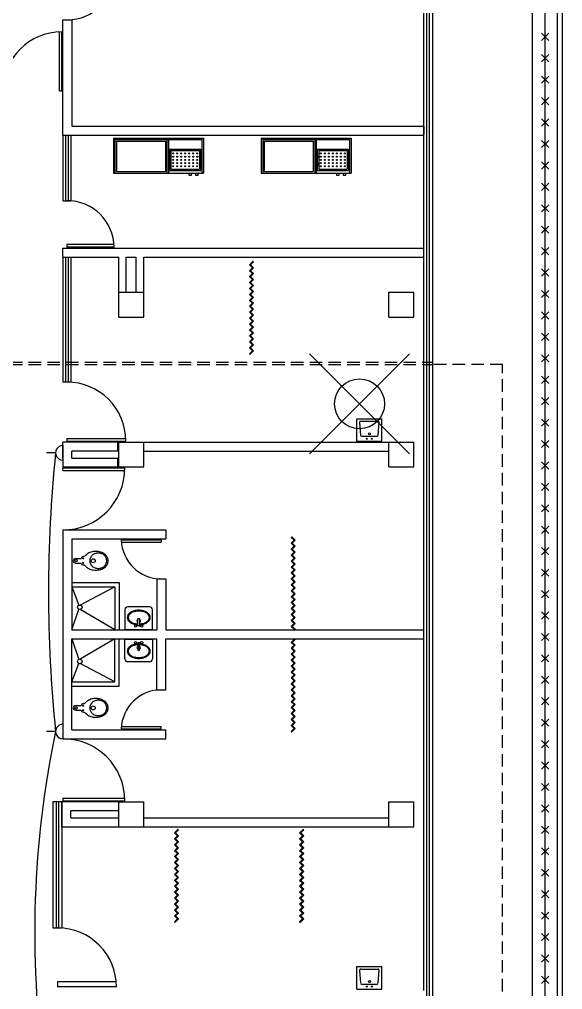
# Model space of a CAD drawing. Extents: x 0 to 130, y 0 to 88.
# Drawn here: x 90.33 to 101.2, y 48.99 to 68.41 of the extents above; entities that cross this region are included whole.
import ezdxf

# ---------------------------------------------------------------- set-up
doc = ezdxf.new("R2010")
doc.units = 0
doc.header["$MEASUREMENT"] = 0
doc.header["$PDMODE"] = 35
doc.linetypes.add('HIDDEN', pattern=[0.375, 0.25, -0.125])
doc.layers.get('0').update_dxf_attribs({"color": 2, "linetype": 'CONTINUOUS'})
for name, color, linetype in [('COL', 6, 'CONTINUOUS'), ('DOOR', 2, 'CONTINUOUS'), ('DOORS', 7, 'CONTINUOUS'), ('MUEBLES', 1, 'CONTINUOUS'), ('PROY', 1, 'HIDDEN'), ('PUER', 2, 'CONTINUOUS'), ('SANITARIOS', 1, 'CONTINUOUS'), ('sockets', 2, 'CONTINUOUS'), ('VOLADO', 15, 'HIDDEN'), ('WALLS', 5, 'CONTINUOUS'), ('wiring design', 2, 'CONTINUOUS')]:
    doc.layers.add(name, color=color, linetype=linetype)

msp = doc.modelspace()

# ---------------------------------------------------------------- linework, layer by layer
at = {"color": 253, "linetype": 'ByBlock'}
for p, q in [((92.695, 56.276), (92.695, 56.406)), ((92.704, 56.415), (92.721, 56.415)), ((92.729, 56.406), (92.729, 56.276)), ((92.721, 56.267), (92.704, 56.267)), ((92.721, 55.93), (92.704, 55.93)), ((92.695, 55.921), (92.695, 55.791)), ((92.704, 55.782), (92.721, 55.782)), ((92.729, 55.791), (92.729, 55.921))]:
    msp.add_line(p, q, dxfattribs=at)
for centre in [(92.65, 56.263), (92.773, 56.263), (92.65, 55.934), (92.773, 55.934)]:
    msp.add_circle(centre, 0.0227, dxfattribs=at)
for centre, start, end in [((92.704, 56.406), 90, 180), ((92.721, 56.406), 0, 90), ((92.704, 56.276), 180, 270), ((92.721, 56.276), 270, 0), ((92.704, 55.921), 90, 180), ((92.721, 55.921), 0, 90), ((92.704, 55.791), 180, 270), ((92.721, 55.791), 270, 0)]:
    msp.add_arc(centre, 0.00874, start, end, dxfattribs=at)
at = {"layer": 'COL', "color": 253}
for p, q in [((92.316, 62.448), (92.316, 62.948)), ((92.316, 62.948), (92.816, 62.948)), ((92.816, 62.448), (92.816, 62.948)), ((97.716, 62.448), (97.716, 62.948)), ((97.716, 62.948), (98.216, 62.948)), ((98.216, 62.448), (98.216, 62.948)), ((92.316, 62.448), (92.816, 62.448)), ((97.716, 62.448), (98.216, 62.448)), ((92.316, 59.448), (92.316, 59.948)), ((92.316, 59.948), (92.816, 59.948)), ((92.816, 59.448), (92.816, 59.948)), ((97.716, 59.448), (97.716, 59.948)), ((97.716, 59.948), (98.216, 59.948)), ((98.216, 59.448), (98.216, 59.948)), ((92.316, 59.448), (92.816, 59.448)), ((97.716, 59.448), (98.216, 59.448)), ((92.316, 52.248), (92.316, 52.748)), ((92.316, 52.748), (92.816, 52.748)), ((92.816, 52.248), (92.816, 52.748)), ((97.716, 52.248), (97.716, 52.748)), ((97.716, 52.748), (98.216, 52.748)), ((98.216, 52.248), (98.216, 52.748)), ((92.316, 52.248), (92.816, 52.248)), ((97.716, 52.248), (98.216, 52.248))]:
    msp.add_line(p, q, dxfattribs=at)
at = {"layer": 'DOOR', "color": 253}
for p, q in [((101.196, 6.874), (101.196, 80.527)), ((98.416, 56.188), (98.416, 69.648)), ((98.481, 23.948), (98.481, 69.648)), ((98.531, 23.948), (98.531, 69.648)), ((98.596, 23.948), (98.596, 69.648)), ((91.126, 66.978), (91.126, 68.157)), ((91.176, 66.978), (91.176, 68.158)), ((91.126, 66.978), (91.176, 66.978)), ((91.196, 66.088), (91.196, 64.778)), ((91.251, 66.088), (91.251, 64.778)), ((91.301, 66.088), (91.301, 64.778)), ((91.356, 66.088), (91.356, 64.778)), ((91.196, 64.778), (91.356, 64.778)), ((92.223, 63.898), (91.276, 63.898)), ((91.276, 63.898), (91.276, 63.848)), ((92.225, 63.848), (91.276, 63.848)), ((91.196, 63.648), (91.196, 61.148)), ((91.251, 63.648), (91.251, 61.148)), ((91.301, 63.648), (91.301, 61.148)), ((91.356, 63.648), (91.356, 61.148)), ((95.001, 63.566), (94.931, 63.496)), ((95.012, 63.555), (94.952, 63.496)), ((95.012, 63.555), (95.001, 63.566)), ((94.99, 63.436), (94.931, 63.496)), ((94.99, 63.436), (94.931, 63.377)), ((94.99, 63.318), (94.931, 63.377)), ((94.99, 63.318), (94.931, 63.258)), ((95.012, 63.436), (94.952, 63.496)), ((95.012, 63.436), (94.952, 63.377)), ((95.012, 63.318), (94.952, 63.377)), ((95.012, 63.318), (94.952, 63.258)), ((94.99, 63.199), (94.931, 63.258)), ((94.99, 63.199), (94.931, 63.139)), ((94.99, 63.08), (94.931, 63.139)), ((95.012, 63.199), (94.952, 63.258)), ((95.012, 63.199), (94.952, 63.139)), ((95.012, 63.08), (94.952, 63.139)), ((94.99, 63.08), (94.931, 63.021)), ((94.99, 62.961), (94.931, 63.021)), ((94.99, 62.961), (94.931, 62.902)), ((95.012, 63.08), (94.952, 63.021)), ((95.012, 62.961), (94.952, 63.021)), ((95.012, 62.961), (94.952, 62.902)), ((94.99, 62.842), (94.931, 62.902)), ((94.99, 62.842), (94.931, 62.783)), ((94.99, 62.724), (94.931, 62.783)), ((94.99, 62.724), (94.931, 62.664)), ((95.012, 62.842), (94.952, 62.902)), ((95.012, 62.842), (94.952, 62.783)), ((95.012, 62.724), (94.952, 62.783)), ((95.012, 62.724), (94.952, 62.664)), ((94.99, 62.605), (94.931, 62.664)), ((94.99, 62.605), (94.931, 62.545)), ((94.99, 62.486), (94.931, 62.545)), ((95.012, 62.605), (94.952, 62.664)), ((95.012, 62.605), (94.952, 62.545)), ((95.012, 62.486), (94.952, 62.545)), ((94.99, 62.486), (94.931, 62.427)), ((94.99, 62.367), (94.931, 62.427)), ((94.99, 62.367), (94.931, 62.308)), ((95.012, 62.486), (94.952, 62.427)), ((95.012, 62.367), (94.952, 62.427)), ((95.012, 62.367), (94.952, 62.308)), ((94.99, 62.248), (94.931, 62.308)), ((94.99, 62.248), (94.931, 62.189)), ((94.99, 62.13), (94.931, 62.189)), ((95.012, 62.248), (94.952, 62.308)), ((95.012, 62.248), (94.952, 62.189)), ((95.012, 62.13), (94.952, 62.189)), ((94.99, 62.13), (94.931, 62.07)), ((94.99, 62.011), (94.931, 62.07)), ((94.99, 62.011), (94.931, 61.951)), ((94.99, 61.892), (94.931, 61.951)), ((95.012, 62.13), (94.952, 62.07)), ((95.012, 62.011), (94.952, 62.07)), ((95.012, 62.011), (94.952, 61.951)), ((95.012, 61.892), (94.952, 61.951)), ((94.99, 61.892), (94.931, 61.833)), ((94.99, 61.773), (94.931, 61.833)), ((94.99, 61.773), (94.931, 61.714)), ((95.012, 61.773), (94.942, 61.703)), ((95.012, 61.892), (94.952, 61.833)), ((95.012, 61.773), (94.952, 61.833)), ((94.931, 61.714), (94.942, 61.703)), ((91.356, 61.148), (91.196, 61.148)), ((91.276, 60.018), (92.455, 60.018)), ((91.276, 60.018), (91.276, 59.968)), ((91.276, 59.968), (92.456, 59.968)), ((91.196, 59.428), (92.436, 59.428)), ((91.196, 59.376), (91.196, 59.428)), ((91.196, 59.376), (92.434, 59.376)), ((92.366, 57.991), (93.166, 57.991)), ((92.368, 57.941), (93.166, 57.941)), ((93.166, 57.991), (93.166, 57.941)), ((95.766, 58.04), (95.776, 58.051)), ((95.825, 57.981), (95.766, 58.04)), ((95.825, 57.981), (95.766, 57.922)), ((95.825, 57.862), (95.766, 57.922)), ((95.846, 57.981), (95.776, 58.051)), ((95.846, 57.981), (95.787, 57.922)), ((95.846, 57.862), (95.787, 57.922)), ((95.825, 57.862), (95.766, 57.803)), ((95.825, 57.743), (95.766, 57.803)), ((95.825, 57.743), (95.766, 57.684)), ((95.825, 57.625), (95.766, 57.684)), ((95.846, 57.862), (95.787, 57.803)), ((95.846, 57.743), (95.787, 57.803)), ((95.846, 57.743), (95.787, 57.684)), ((95.846, 57.625), (95.787, 57.684)), ((95.825, 57.625), (95.766, 57.565)), ((95.825, 57.506), (95.766, 57.565)), ((95.825, 57.506), (95.766, 57.446)), ((95.846, 57.625), (95.787, 57.565)), ((95.846, 57.506), (95.787, 57.565)), ((95.846, 57.506), (95.787, 57.446)), ((95.825, 57.387), (95.766, 57.446)), ((95.825, 57.387), (95.766, 57.328)), ((95.825, 57.268), (95.766, 57.328)), ((95.846, 57.387), (95.787, 57.446)), ((95.846, 57.387), (95.787, 57.328)), ((95.846, 57.268), (95.787, 57.328)), ((95.825, 57.268), (95.766, 57.209)), ((95.825, 57.149), (95.766, 57.209)), ((95.825, 57.149), (95.766, 57.09)), ((95.846, 57.268), (95.787, 57.209)), ((95.846, 57.149), (95.787, 57.209)), ((95.846, 57.149), (95.787, 57.09)), ((95.825, 57.031), (95.766, 57.09)), ((95.825, 57.031), (95.766, 56.971)), ((95.825, 56.912), (95.766, 56.971)), ((95.825, 56.912), (95.766, 56.852)), ((95.846, 57.031), (95.787, 57.09)), ((95.846, 57.031), (95.787, 56.971)), ((95.846, 56.912), (95.787, 56.971)), ((95.846, 56.912), (95.787, 56.852)), ((95.825, 56.793), (95.766, 56.852)), ((95.825, 56.793), (95.766, 56.734)), ((95.825, 56.674), (95.766, 56.734)), ((95.846, 56.793), (95.787, 56.852)), ((95.846, 56.793), (95.787, 56.734)), ((95.846, 56.674), (95.787, 56.734)), ((95.825, 56.674), (95.766, 56.615)), ((95.825, 56.555), (95.766, 56.615)), ((95.825, 56.555), (95.766, 56.496)), ((95.846, 56.674), (95.787, 56.615)), ((95.846, 56.555), (95.787, 56.615)), ((95.846, 56.555), (95.787, 56.496)), ((95.825, 56.437), (95.766, 56.496)), ((95.825, 56.437), (95.766, 56.377)), ((95.825, 56.318), (95.766, 56.377)), ((95.825, 56.318), (95.766, 56.258)), ((95.846, 56.437), (95.787, 56.496)), ((95.846, 56.437), (95.787, 56.377)), ((95.846, 56.318), (95.787, 56.377)), ((95.846, 56.318), (95.787, 56.258)), ((95.836, 56.188), (95.766, 56.258)), ((95.846, 56.199), (95.787, 56.258)), ((95.846, 56.199), (95.836, 56.188)), ((95.836, 56.008), (95.766, 55.938)), ((95.825, 55.879), (95.766, 55.938)), ((95.846, 55.998), (95.787, 55.938)), ((95.846, 55.879), (95.787, 55.938)), ((95.846, 55.998), (95.836, 56.008)), ((98.416, 48.973), (98.416, 56.008)), ((95.825, 55.879), (95.766, 55.82)), ((95.825, 55.76), (95.766, 55.82)), ((95.825, 55.76), (95.766, 55.701)), ((95.846, 55.879), (95.787, 55.82)), ((95.846, 55.76), (95.787, 55.82)), ((95.846, 55.76), (95.787, 55.701)), ((95.825, 55.641), (95.766, 55.701)), ((95.825, 55.641), (95.766, 55.582)), ((95.825, 55.523), (95.766, 55.582)), ((95.846, 55.641), (95.787, 55.701)), ((95.846, 55.641), (95.787, 55.582)), ((95.846, 55.523), (95.787, 55.582)), ((95.825, 55.523), (95.766, 55.463)), ((95.825, 55.404), (95.766, 55.463)), ((95.825, 55.404), (95.766, 55.344)), ((95.825, 55.285), (95.766, 55.344)), ((95.846, 55.523), (95.787, 55.463)), ((95.846, 55.404), (95.787, 55.463)), ((95.846, 55.404), (95.787, 55.344)), ((95.846, 55.285), (95.787, 55.344)), ((95.825, 55.285), (95.766, 55.226)), ((95.825, 55.166), (95.766, 55.226)), ((95.825, 55.166), (95.766, 55.107)), ((95.846, 55.285), (95.787, 55.226)), ((95.846, 55.166), (95.787, 55.226)), ((95.846, 55.166), (95.787, 55.107)), ((95.825, 55.047), (95.766, 55.107)), ((95.825, 55.047), (95.766, 54.988)), ((95.825, 54.929), (95.766, 54.988)), ((95.846, 55.047), (95.787, 55.107)), ((95.846, 55.047), (95.787, 54.988)), ((95.846, 54.929), (95.787, 54.988)), ((95.825, 54.929), (95.766, 54.869)), ((95.825, 54.81), (95.766, 54.869)), ((95.825, 54.81), (95.766, 54.75)), ((95.846, 54.929), (95.787, 54.869)), ((95.846, 54.81), (95.787, 54.869)), ((95.846, 54.81), (95.787, 54.75)), ((95.825, 54.691), (95.766, 54.75)), ((95.825, 54.691), (95.766, 54.632)), ((95.825, 54.572), (95.766, 54.632)), ((95.825, 54.572), (95.766, 54.513)), ((95.846, 54.691), (95.787, 54.75)), ((95.846, 54.691), (95.787, 54.632)), ((95.846, 54.572), (95.787, 54.632)), ((95.846, 54.572), (95.787, 54.513)), ((95.825, 54.453), (95.766, 54.513)), ((95.825, 54.453), (95.766, 54.394)), ((95.825, 54.335), (95.766, 54.394)), ((95.846, 54.453), (95.787, 54.513)), ((95.846, 54.453), (95.787, 54.394)), ((95.846, 54.335), (95.787, 54.394)), ((92.366, 54.206), (93.166, 54.206)), ((92.368, 54.256), (93.166, 54.256)), ((93.166, 54.206), (93.166, 54.256)), ((95.825, 54.335), (95.766, 54.275)), ((95.825, 54.216), (95.766, 54.275)), ((95.825, 54.216), (95.766, 54.156)), ((95.846, 54.216), (95.776, 54.146)), ((95.846, 54.335), (95.787, 54.275)), ((95.846, 54.216), (95.787, 54.275)), ((95.766, 54.156), (95.776, 54.146)), ((91.196, 52.821), (92.434, 52.821)), ((91.196, 52.821), (91.196, 52.768)), ((90.996, 52.748), (90.996, 50.223)), ((91.176, 52.748), (90.996, 52.748)), ((91.061, 52.748), (91.061, 50.223)), ((91.111, 52.748), (91.111, 50.223)), ((91.176, 52.748), (91.176, 50.223)), ((91.196, 52.768), (92.436, 52.768)), ((93.499, 52.194), (93.429, 52.124)), ((93.488, 52.065), (93.429, 52.124)), ((93.488, 52.065), (93.429, 52.006)), ((93.51, 52.184), (93.45, 52.124)), ((93.51, 52.065), (93.45, 52.124)), ((93.51, 52.065), (93.45, 52.006)), ((93.51, 52.184), (93.499, 52.194)), ((96.004, 52.194), (95.934, 52.124)), ((95.994, 52.065), (95.934, 52.124)), ((95.994, 52.065), (95.934, 52.006)), ((96.015, 52.184), (95.956, 52.124)), ((96.015, 52.065), (95.956, 52.124)), ((96.015, 52.065), (95.956, 52.006)), ((96.015, 52.184), (96.004, 52.194)), ((93.488, 51.946), (93.429, 52.006)), ((93.488, 51.946), (93.429, 51.887)), ((93.488, 51.827), (93.429, 51.887)), ((93.51, 51.946), (93.45, 52.006)), ((93.51, 51.946), (93.45, 51.887)), ((93.51, 51.827), (93.45, 51.887)), ((95.994, 51.946), (95.934, 52.006)), ((95.994, 51.946), (95.934, 51.887)), ((95.994, 51.827), (95.934, 51.887)), ((96.015, 51.946), (95.956, 52.006)), ((96.015, 51.946), (95.956, 51.887)), ((96.015, 51.827), (95.956, 51.887)), ((93.488, 51.827), (93.429, 51.768)), ((93.488, 51.709), (93.429, 51.768)), ((93.488, 51.709), (93.429, 51.649)), ((93.51, 51.827), (93.45, 51.768)), ((93.51, 51.709), (93.45, 51.768)), ((93.51, 51.709), (93.45, 51.649)), ((95.994, 51.827), (95.934, 51.768)), ((95.994, 51.709), (95.934, 51.768)), ((95.994, 51.709), (95.934, 51.649)), ((96.015, 51.827), (95.956, 51.768)), ((96.015, 51.709), (95.956, 51.768)), ((96.015, 51.709), (95.956, 51.649)), ((93.488, 51.59), (93.429, 51.649)), ((93.488, 51.59), (93.429, 51.53)), ((93.488, 51.471), (93.429, 51.53)), ((93.488, 51.471), (93.429, 51.412)), ((93.51, 51.59), (93.45, 51.649)), ((93.51, 51.59), (93.45, 51.53)), ((93.51, 51.471), (93.45, 51.53)), ((93.51, 51.471), (93.45, 51.412)), ((95.994, 51.59), (95.934, 51.649)), ((95.994, 51.59), (95.934, 51.53)), ((95.994, 51.471), (95.934, 51.53)), ((95.994, 51.471), (95.934, 51.412)), ((96.015, 51.59), (95.956, 51.649)), ((96.015, 51.59), (95.956, 51.53)), ((96.015, 51.471), (95.956, 51.53)), ((96.015, 51.471), (95.956, 51.412)), ((93.488, 51.352), (93.429, 51.412)), ((93.488, 51.352), (93.429, 51.293)), ((93.488, 51.233), (93.429, 51.293)), ((93.51, 51.352), (93.45, 51.412)), ((93.51, 51.352), (93.45, 51.293)), ((93.51, 51.233), (93.45, 51.293)), ((95.994, 51.352), (95.934, 51.412)), ((95.994, 51.352), (95.934, 51.293)), ((95.994, 51.233), (95.934, 51.293)), ((96.015, 51.352), (95.956, 51.412)), ((96.015, 51.352), (95.956, 51.293)), ((96.015, 51.233), (95.956, 51.293)), ((93.488, 51.233), (93.429, 51.174)), ((93.488, 51.115), (93.429, 51.174)), ((93.488, 51.115), (93.429, 51.055)), ((93.51, 51.233), (93.45, 51.174)), ((93.51, 51.115), (93.45, 51.174)), ((93.51, 51.115), (93.45, 51.055)), ((95.994, 51.233), (95.934, 51.174)), ((95.994, 51.115), (95.934, 51.174)), ((95.994, 51.115), (95.934, 51.055)), ((96.015, 51.233), (95.956, 51.174)), ((96.015, 51.115), (95.956, 51.174)), ((96.015, 51.115), (95.956, 51.055)), ((93.488, 50.996), (93.429, 51.055)), ((93.488, 50.996), (93.429, 50.936)), ((93.488, 50.877), (93.429, 50.936)), ((93.51, 50.996), (93.45, 51.055)), ((93.51, 50.996), (93.45, 50.936)), ((93.51, 50.877), (93.45, 50.936)), ((95.994, 50.996), (95.934, 51.055)), ((95.994, 50.996), (95.934, 50.936)), ((95.994, 50.877), (95.934, 50.936)), ((96.015, 50.996), (95.956, 51.055)), ((96.015, 50.996), (95.956, 50.936)), ((96.015, 50.877), (95.956, 50.936)), ((93.488, 50.877), (93.429, 50.818)), ((93.488, 50.758), (93.429, 50.818)), ((93.488, 50.758), (93.429, 50.699)), ((93.488, 50.639), (93.429, 50.699)), ((93.51, 50.877), (93.45, 50.818)), ((93.51, 50.758), (93.45, 50.818)), ((93.51, 50.758), (93.45, 50.699)), ((93.51, 50.639), (93.45, 50.699)), ((95.994, 50.877), (95.934, 50.818)), ((95.994, 50.758), (95.934, 50.818)), ((95.994, 50.758), (95.934, 50.699)), ((95.994, 50.639), (95.934, 50.699)), ((96.015, 50.877), (95.956, 50.818)), ((96.015, 50.758), (95.956, 50.818)), ((96.015, 50.758), (95.956, 50.699)), ((96.015, 50.639), (95.956, 50.699)), ((93.488, 50.639), (93.429, 50.58)), ((93.488, 50.521), (93.429, 50.58)), ((93.488, 50.521), (93.429, 50.461)), ((93.51, 50.639), (93.45, 50.58)), ((93.51, 50.521), (93.45, 50.58)), ((93.51, 50.521), (93.45, 50.461)), ((95.994, 50.639), (95.934, 50.58)), ((95.994, 50.521), (95.934, 50.58)), ((95.994, 50.521), (95.934, 50.461)), ((96.015, 50.639), (95.956, 50.58)), ((96.015, 50.521), (95.956, 50.58)), ((96.015, 50.521), (95.956, 50.461)), ((93.488, 50.402), (93.429, 50.461)), ((93.488, 50.402), (93.429, 50.342)), ((93.429, 50.342), (93.44, 50.332)), ((93.51, 50.402), (93.44, 50.332)), ((93.51, 50.402), (93.45, 50.461)), ((95.994, 50.402), (95.934, 50.461)), ((95.994, 50.402), (95.934, 50.342)), ((95.934, 50.342), (95.945, 50.332)), ((96.015, 50.402), (95.945, 50.332)), ((96.015, 50.402), (95.956, 50.461)), ((90.996, 50.223), (91.176, 50.223))]:
    msp.add_line(p, q, dxfattribs=at)
for centre, radius, start, end in [((91.286, 69.348), 0.95, 270, 358.7937), ((91.176, 66.978), 1.18, 90, 180), ((91.276, 63.828), 0.95, 1.2063, 90), ((91.276, 59.968), 1.18, 360, 90), ((91.196, 59.428), 1.24, 270, 0), ((93.166, 58.008), 0.8, 181.2585, 270), ((93.166, 54.188), 0.8, 90, 178.7415), ((91.196, 52.768), 1.24, 360, 90)]:
    msp.add_arc(centre, radius, start, end, dxfattribs=at)
at = {"layer": 'DOORS', "color": 253}
for p, q in [((100.596, 6.859), (100.596, 80.286)), ((100.846, 7.134), (100.846, 80.303)), ((101.096, 6.859), (101.096, 80.32)), ((100.773, 68.13), (100.918, 67.986)), ((100.773, 67.986), (100.918, 68.13)), ((100.773, 67.701), (100.918, 67.557)), ((100.773, 67.557), (100.918, 67.701)), ((100.773, 67.272), (100.918, 67.128)), ((100.773, 67.128), (100.918, 67.272)), ((100.773, 66.843), (100.918, 66.699)), ((100.773, 66.699), (100.918, 66.843)), ((100.773, 66.414), (100.918, 66.27)), ((100.773, 66.27), (100.918, 66.414)), ((100.773, 65.985), (100.918, 65.841)), ((100.773, 65.841), (100.918, 65.985)), ((100.773, 65.556), (100.918, 65.412)), ((100.773, 65.412), (100.918, 65.556)), ((100.773, 65.127), (100.918, 64.983)), ((100.773, 64.983), (100.918, 65.127)), ((100.773, 64.698), (100.918, 64.554)), ((100.773, 64.554), (100.918, 64.698)), ((100.773, 64.269), (100.918, 64.125)), ((100.773, 64.125), (100.918, 64.269)), ((100.773, 63.84), (100.918, 63.696)), ((100.773, 63.696), (100.918, 63.84)), ((100.773, 63.411), (100.918, 63.267)), ((100.773, 63.267), (100.918, 63.411)), ((100.773, 62.982), (100.918, 62.838)), ((100.773, 62.838), (100.918, 62.982)), ((100.773, 62.553), (100.918, 62.409)), ((100.773, 62.409), (100.918, 62.553)), ((100.773, 62.124), (100.918, 61.98)), ((100.773, 61.98), (100.918, 62.124)), ((100.773, 61.695), (100.918, 61.551)), ((100.773, 61.551), (100.918, 61.695)), ((100.773, 61.266), (100.918, 61.122)), ((100.773, 61.122), (100.918, 61.266)), ((100.773, 60.837), (100.918, 60.693)), ((100.773, 60.693), (100.918, 60.837)), ((100.773, 60.408), (100.918, 60.264)), ((100.773, 60.264), (100.918, 60.408)), ((100.773, 59.979), (100.918, 59.835)), ((100.773, 59.835), (100.918, 59.979)), ((100.773, 59.55), (100.918, 59.406)), ((100.773, 59.406), (100.918, 59.55)), ((100.773, 59.121), (100.918, 58.977)), ((100.773, 58.977), (100.918, 59.121)), ((100.773, 58.692), (100.918, 58.548)), ((100.773, 58.548), (100.918, 58.692)), ((100.773, 58.263), (100.918, 58.119)), ((100.773, 58.119), (100.918, 58.263)), ((100.773, 57.834), (100.918, 57.69)), ((100.773, 57.69), (100.918, 57.834)), ((100.773, 57.405), (100.918, 57.261)), ((100.773, 57.261), (100.918, 57.405)), ((100.773, 56.976), (100.918, 56.832)), ((100.773, 56.832), (100.918, 56.976)), ((100.773, 56.547), (100.918, 56.403)), ((100.773, 56.403), (100.918, 56.547)), ((100.773, 55.974), (100.918, 56.118)), ((100.773, 56.118), (100.918, 55.974)), ((100.773, 55.545), (100.918, 55.689)), ((100.773, 55.689), (100.918, 55.545)), ((100.773, 55.116), (100.918, 55.26)), ((100.773, 55.26), (100.918, 55.116)), ((100.773, 54.687), (100.918, 54.831)), ((100.773, 54.831), (100.918, 54.687)), ((100.773, 54.258), (100.918, 54.402)), ((100.773, 54.402), (100.918, 54.258)), ((100.773, 53.829), (100.918, 53.973)), ((100.773, 53.973), (100.918, 53.829)), ((100.773, 53.4), (100.918, 53.544)), ((100.773, 53.544), (100.918, 53.4)), ((100.773, 52.971), (100.918, 53.115)), ((100.773, 53.115), (100.918, 52.971)), ((100.773, 52.542), (100.918, 52.686)), ((100.773, 52.686), (100.918, 52.542)), ((100.773, 52.113), (100.918, 52.257)), ((100.773, 52.257), (100.918, 52.113)), ((100.773, 51.684), (100.918, 51.828)), ((100.773, 51.828), (100.918, 51.684)), ((100.773, 51.255), (100.918, 51.399)), ((100.773, 51.399), (100.918, 51.255)), ((100.773, 50.826), (100.918, 50.97)), ((100.773, 50.97), (100.918, 50.826)), ((100.773, 50.397), (100.918, 50.541)), ((100.773, 50.541), (100.918, 50.397)), ((100.773, 49.968), (100.918, 50.112)), ((100.773, 50.112), (100.918, 49.968)), ((100.773, 49.539), (100.918, 49.683)), ((100.773, 49.683), (100.918, 49.539)), ((100.773, 49.11), (100.918, 49.254)), ((100.773, 49.254), (100.918, 49.11))]:
    msp.add_line(p, q, dxfattribs=at)
msp.add_point((97.134, 60.712), dxfattribs=at)
at = {"layer": 'MUEBLES', "color": 253}
for p, q in [((92.209, 66.031), (92.209, 65.331)), ((92.209, 66.031), (94.009, 66.031)), ((92.239, 66.031), (92.239, 65.331)), ((93.979, 66.031), (93.979, 65.331)), ((94.009, 66.031), (94.009, 65.331)), ((95.165, 66.031), (95.165, 65.331)), ((95.165, 66.031), (96.965, 66.031)), ((95.195, 66.031), (95.195, 65.331)), ((96.935, 66.031), (96.935, 65.331)), ((96.965, 66.031), (96.965, 65.331)), ((92.239, 66.001), (93.979, 66.001)), ((92.269, 65.971), (92.269, 65.361)), ((92.269, 65.971), (93.249, 65.971)), ((93.249, 65.971), (93.249, 65.361)), ((93.279, 66.001), (93.279, 65.331)), ((93.309, 66.001), (93.309, 65.331)), ((95.195, 66.001), (96.935, 66.001)), ((95.225, 65.971), (95.225, 65.361)), ((95.225, 65.971), (96.205, 65.971)), ((96.205, 65.971), (96.205, 65.361)), ((96.235, 66.001), (96.235, 65.331)), ((96.265, 66.001), (96.265, 65.331)), ((93.329, 65.811), (93.329, 65.381)), ((93.329, 65.811), (93.959, 65.811)), ((93.359, 65.781), (93.359, 65.411)), ((93.359, 65.781), (93.929, 65.781)), ((93.929, 65.781), (93.929, 65.411)), ((93.959, 65.811), (93.959, 65.381)), ((96.285, 65.811), (96.285, 65.381)), ((96.285, 65.811), (96.915, 65.811)), ((96.315, 65.781), (96.315, 65.411)), ((96.315, 65.781), (96.885, 65.781)), ((96.885, 65.781), (96.885, 65.411)), ((96.915, 65.811), (96.915, 65.381)), ((92.209, 65.331), (94.009, 65.331)), ((92.269, 65.361), (93.249, 65.361)), ((93.329, 65.381), (93.959, 65.381)), ((93.359, 65.411), (93.929, 65.411)), ((93.718, 65.331), (93.718, 65.287)), ((93.718, 65.287), (93.77, 65.287)), ((93.77, 65.287), (93.77, 65.331)), ((93.85, 65.331), (93.85, 65.287)), ((93.85, 65.287), (93.902, 65.287)), ((93.902, 65.287), (93.902, 65.331)), ((95.165, 65.331), (96.965, 65.331)), ((95.225, 65.361), (96.205, 65.361)), ((96.285, 65.381), (96.915, 65.381)), ((96.315, 65.411), (96.885, 65.411)), ((96.674, 65.331), (96.674, 65.287)), ((96.674, 65.287), (96.725, 65.287)), ((96.725, 65.287), (96.725, 65.331)), ((96.806, 65.331), (96.806, 65.287)), ((96.806, 65.287), (96.858, 65.287)), ((96.858, 65.287), (96.858, 65.331))]:
    msp.add_line(p, q, dxfattribs=at)
for centre, radius in [((93.344, 65.651), 0.0149), ((93.406, 65.723), 0.00991), ((93.406, 65.659), 0.00991), ((93.486, 65.723), 0.00991), ((93.486, 65.659), 0.00991), ((93.566, 65.723), 0.00991), ((93.566, 65.659), 0.00991), ((93.646, 65.723), 0.00991), ((93.646, 65.659), 0.00991), ((93.726, 65.723), 0.00991), ((93.726, 65.659), 0.00991), ((93.806, 65.723), 0.00991), ((93.806, 65.659), 0.00991), ((93.886, 65.723), 0.00991), ((93.886, 65.659), 0.00991), ((93.944, 65.651), 0.0149), ((96.3, 65.651), 0.0149), ((96.361, 65.723), 0.00991), ((96.361, 65.659), 0.00991), ((96.441, 65.723), 0.00991), ((96.441, 65.659), 0.00991), ((96.521, 65.723), 0.00991), ((96.521, 65.659), 0.00991), ((96.601, 65.723), 0.00991), ((96.601, 65.659), 0.00991), ((96.681, 65.723), 0.00991), ((96.681, 65.659), 0.00991), ((96.761, 65.723), 0.00991), ((96.761, 65.659), 0.00991), ((96.841, 65.723), 0.00991), ((96.841, 65.659), 0.00991), ((96.899, 65.651), 0.0149), ((93.344, 65.506), 0.0149), ((93.406, 65.595), 0.00991), ((93.406, 65.531), 0.00991), ((93.406, 65.468), 0.00991), ((93.486, 65.595), 0.00991), ((93.486, 65.531), 0.00991), ((93.486, 65.468), 0.00991), ((93.566, 65.595), 0.00991), ((93.566, 65.531), 0.00991), ((93.566, 65.468), 0.00991), ((93.646, 65.595), 0.00991), ((93.646, 65.531), 0.00991), ((93.646, 65.468), 0.00991), ((93.726, 65.595), 0.00991), ((93.726, 65.531), 0.00991), ((93.726, 65.468), 0.00991), ((93.806, 65.595), 0.00991), ((93.806, 65.531), 0.00991), ((93.806, 65.468), 0.00991), ((93.886, 65.595), 0.00991), ((93.886, 65.531), 0.00991), ((93.886, 65.468), 0.00991), ((93.944, 65.506), 0.0149), ((96.3, 65.506), 0.0149), ((96.361, 65.595), 0.00991), ((96.361, 65.531), 0.00991), ((96.361, 65.468), 0.00991), ((96.441, 65.595), 0.00991), ((96.441, 65.531), 0.00991), ((96.441, 65.468), 0.00991), ((96.521, 65.595), 0.00991), ((96.521, 65.531), 0.00991), ((96.521, 65.468), 0.00991), ((96.601, 65.595), 0.00991), ((96.601, 65.531), 0.00991), ((96.601, 65.468), 0.00991), ((96.681, 65.595), 0.00991), ((96.681, 65.531), 0.00991), ((96.681, 65.468), 0.00991), ((96.761, 65.595), 0.00991), ((96.761, 65.531), 0.00991), ((96.761, 65.468), 0.00991), ((96.841, 65.595), 0.00991), ((96.841, 65.531), 0.00991), ((96.841, 65.468), 0.00991), ((96.899, 65.506), 0.0149)]:
    msp.add_circle(centre, radius, dxfattribs=at)
at = {"layer": 'PROY', "color": 253, "linetype": 'HIDDEN'}
for p, q in [((81.136, 61.548), (98.596, 61.548)), ((81.136, 61.498), (98.596, 61.498))]:
    msp.add_line(p, q, dxfattribs=at)
at = {"layer": 'PUER', "color": 253}
for p, q in [((92.265, 49.142), (91.086, 49.142)), ((91.086, 49.142), (91.086, 49.04)), ((92.269, 49.04), (91.086, 49.04))]:
    msp.add_line(p, q, dxfattribs=at)
msp.add_arc((91.086, 49.04), 1.184, 0, 90, dxfattribs=at)
at = {"layer": 'SANITARIOS', "color": 253}
for p, q in [((97.08, 59.964), (97.08, 60.414)), ((97.08, 60.414), (97.58, 60.414)), ((97.58, 59.964), (97.58, 60.414)), ((97.132, 60.337), (97.153, 60.087)), ((97.157, 60.364), (97.503, 60.364)), ((97.507, 60.087), (97.528, 60.337)), ((97.178, 60.064), (97.482, 60.064)), ((97.08, 59.964), (97.58, 59.964)), ((91.45, 57.616), (91.565, 57.616)), ((91.45, 57.526), (91.565, 57.526)), ((91.376, 57.138), (92.326, 57.138)), ((92.326, 57.138), (92.326, 56.188)), ((91.376, 57.048), (92.236, 57.048)), ((91.376, 57.048), (91.516, 56.681)), ((92.236, 57.048), (91.542, 56.685)), ((92.236, 57.048), (92.236, 56.188)), ((91.376, 56.188), (91.516, 56.6)), ((92.236, 56.188), (91.542, 56.597)), ((92.437, 56.59), (92.437, 56.196)), ((92.93, 56.65), (92.497, 56.65)), ((92.99, 56.196), (92.99, 56.59)), ((92.437, 56.196), (92.99, 56.196)), ((91.376, 56.008), (91.516, 55.597)), ((92.236, 56.008), (91.542, 55.6)), ((92.236, 55.148), (92.236, 56.008)), ((92.326, 55.058), (92.326, 56.008)), ((92.437, 55.607), (92.437, 56.001)), ((92.437, 56.001), (92.99, 56.001)), ((92.99, 56.001), (92.99, 55.607)), ((92.93, 55.547), (92.497, 55.547)), ((91.376, 55.148), (91.516, 55.516)), ((92.236, 55.148), (91.542, 55.512)), ((91.376, 55.148), (92.236, 55.148)), ((91.376, 55.058), (92.326, 55.058)), ((91.45, 54.671), (91.565, 54.671)), ((91.45, 54.581), (91.565, 54.581)), ((97.08, 48.997), (97.08, 49.447)), ((97.08, 49.447), (97.58, 49.447)), ((97.132, 49.37), (97.153, 49.12)), ((97.157, 49.397), (97.503, 49.397)), ((97.507, 49.12), (97.528, 49.37)), ((97.58, 48.997), (97.58, 49.447)), ((97.08, 48.997), (97.58, 48.997)), ((97.178, 49.097), (97.482, 49.097))]:
    msp.add_line(p, q, dxfattribs=at)
for centre, radius in [((97.28, 60.014), 0.01), ((97.33, 60.114), 0.02), ((97.38, 60.014), 0.01), ((91.458, 57.572), 0.025), ((91.605, 57.617), 0.01), ((91.605, 57.527), 0.01), ((91.803, 57.571), 0.04), ((91.816, 57.571), 0.000426), ((91.535, 56.641), 0.0446), ((91.535, 55.556), 0.0446), ((91.458, 54.625), 0.025), ((91.605, 54.67), 0.01), ((91.605, 54.58), 0.01), ((91.803, 54.626), 0.04), ((91.816, 54.626), 0.000426), ((97.33, 49.147), 0.02), ((97.28, 49.047), 0.01), ((97.38, 49.047), 0.01)]:
    msp.add_circle(centre, radius, dxfattribs=at)
for centre, radius, start, end in [((97.157, 60.339), 0.025, 90, 184.7636), ((97.503, 60.339), 0.025, 355.2364, 90), ((97.178, 60.089), 0.025, 184.7636, 270), ((97.482, 60.089), 0.025, 270, 355.2364), ((91.574, 57.778), 0.126, 284.2644, 314.1356), ((91.802, 57.544), 0.201, 134.5755, 135.1431), ((91.802, 57.544), 0.201, 127.186, 134.1677), ((91.834, 57.501), 0.254, 107.4451, 127.186), ((91.834, 57.501), 0.254, 107.4451, 116.5266), ((91.891, 57.565), 0.157, 132.3032, 155.5267), ((91.855, 57.434), 0.325, 90, 107.4451), ((91.855, 57.434), 0.325, 90, 107.4451), ((91.9, 57.555), 0.17, 110.6538, 132.3032), ((91.905, 57.539), 0.186, 90, 110.6538), ((91.855, 57.434), 0.325, 72.5549, 90), ((91.905, 57.539), 0.186, 69.3462, 90), ((91.877, 57.501), 0.254, 52.814, 72.5549), ((91.911, 57.555), 0.17, 47.6968, 69.3462), ((91.92, 57.565), 0.157, 24.4733, 47.6968), ((91.909, 57.544), 0.201, 28.6338, 52.814), ((91.45, 57.571), 0.045, 90, 270), ((91.605, 57.616), 0.04, 90, 180), ((91.605, 57.616), 0.04, 90, 180), ((91.605, 57.526), 0.04, 180, 270), ((91.574, 57.364), 0.126, 45.8644, 75.7356), ((91.877, 57.571), 0.141, 155.5267, 180), ((91.877, 57.571), 0.141, 180, 204.4733), ((91.891, 57.578), 0.157, 204.4733, 227.6968), ((91.92, 57.578), 0.157, 312.3032, 335.5267), ((91.909, 57.598), 0.201, 307.186, 331.3662), ((91.934, 57.571), 0.141, 360, 24.4733), ((91.934, 57.571), 0.141, 335.5267, 360), ((91.959, 57.571), 0.144, 360, 28.6338), ((91.959, 57.571), 0.144, 331.3662, 360), ((91.802, 57.598), 0.201, 225.8644, 232.814), ((91.834, 57.641), 0.254, 232.814, 252.5549), ((91.855, 57.708), 0.325, 252.5549, 270), ((91.9, 57.587), 0.17, 227.6968, 249.3462), ((91.905, 57.603), 0.186, 249.3462, 270), ((91.855, 57.708), 0.325, 270, 287.4451), ((91.905, 57.603), 0.186, 270, 290.6538), ((91.877, 57.641), 0.254, 287.4451, 307.186), ((91.911, 57.587), 0.17, 290.6538, 312.3032), ((92.497, 56.59), 0.06, 90, 180), ((92.643, 56.392), 0.172, 122.2055, 146.6703), ((92.643, 56.392), 0.155, 122.2055, 146.6703), ((92.686, 56.324), 0.253, 104.6225, 122.2055), ((92.686, 56.324), 0.236, 104.6225, 122.2055), ((92.714, 56.215), 0.365, 90, 104.6225), ((92.714, 56.215), 0.348, 90, 104.6225), ((92.714, 56.215), 0.365, 75.3775, 90), ((92.714, 56.215), 0.348, 75.3775, 90), ((92.743, 56.324), 0.236, 57.7945, 75.3775), ((92.743, 56.324), 0.253, 57.7945, 75.3775), ((92.786, 56.392), 0.155, 33.3297, 57.7945), ((92.786, 56.392), 0.172, 33.3297, 57.7945), ((92.93, 56.59), 0.06, 0, 90), ((92.577, 56.435), 0.0941, 146.6703, 180), ((92.577, 56.435), 0.0941, 180, 213.3297), ((92.643, 56.478), 0.172, 213.3297, 237.7945), ((92.577, 56.435), 0.0766, 146.6703, 180), ((92.577, 56.435), 0.0766, 180, 213.3297), ((92.643, 56.478), 0.155, 213.3297, 237.7945), ((92.686, 56.547), 0.253, 237.7945, 255.3775), ((92.686, 56.547), 0.236, 237.7945, 255.3775), ((92.714, 56.655), 0.348, 255.3775, 267.0057), ((92.712, 56.363), 0.035, 119.1764, 240.8236), ((92.712, 56.363), 0.035, 299.1764, 60.8236), ((92.714, 56.655), 0.348, 272.3544, 284.6225), ((92.743, 56.547), 0.236, 284.6225, 302.2055), ((92.743, 56.547), 0.253, 284.6225, 302.2055), ((92.786, 56.478), 0.155, 302.2055, 326.6703), ((92.786, 56.478), 0.172, 302.2055, 326.6703), ((92.851, 56.435), 0.0766, 360, 33.3297), ((92.851, 56.435), 0.0766, 326.6703, 0), ((92.851, 56.435), 0.0941, 0, 33.3297), ((92.851, 56.435), 0.0941, 326.6703, 360), ((92.714, 56.655), 0.365, 255.3775, 267.0057), ((92.714, 56.655), 0.365, 272.3544, 284.6225), ((92.577, 55.762), 0.0941, 146.6703, 180), ((92.577, 55.762), 0.0941, 180, 213.3297), ((92.643, 55.719), 0.172, 122.2055, 146.6703), ((92.577, 55.762), 0.0766, 146.6703, 180), ((92.577, 55.762), 0.0766, 180, 213.3297), ((92.643, 55.719), 0.155, 122.2055, 146.6703), ((92.686, 55.65), 0.253, 104.6225, 122.2055), ((92.686, 55.65), 0.236, 104.6225, 122.2055), ((92.714, 55.542), 0.365, 92.9943, 104.6225), ((92.714, 55.542), 0.348, 92.9943, 104.6225), ((92.712, 55.834), 0.035, 119.1764, 240.8236), ((92.714, 55.542), 0.365, 75.3775, 87.6456), ((92.714, 55.542), 0.348, 75.3775, 87.6456), ((92.712, 55.834), 0.035, 299.1764, 60.8236), ((92.743, 55.65), 0.236, 57.7945, 75.3775), ((92.743, 55.65), 0.253, 57.7945, 75.3775), ((92.786, 55.719), 0.155, 33.3297, 57.7945), ((92.786, 55.719), 0.172, 33.3297, 57.7945), ((92.851, 55.762), 0.0766, 360, 33.3297), ((92.851, 55.762), 0.0766, 326.6703, 0), ((92.851, 55.762), 0.0941, 0, 33.3297), ((92.851, 55.762), 0.0941, 326.6703, 360), ((92.497, 55.607), 0.06, 180, 270), ((92.643, 55.805), 0.172, 213.3297, 237.7945), ((92.643, 55.805), 0.155, 213.3297, 237.7945), ((92.686, 55.873), 0.253, 237.7945, 255.3775), ((92.686, 55.873), 0.236, 237.7945, 255.3775), ((92.714, 55.982), 0.365, 255.3775, 270), ((92.714, 55.982), 0.348, 255.3775, 270), ((92.714, 55.982), 0.348, 270, 284.6225), ((92.714, 55.982), 0.365, 270, 284.6225), ((92.743, 55.873), 0.236, 284.6225, 302.2055), ((92.743, 55.873), 0.253, 284.6225, 302.2055), ((92.786, 55.805), 0.155, 302.2055, 326.6703), ((92.786, 55.805), 0.172, 302.2055, 326.6703), ((92.93, 55.607), 0.06, 270, 0), ((91.834, 54.556), 0.254, 107.4451, 127.186), ((91.855, 54.489), 0.325, 90, 107.4451), ((91.9, 54.61), 0.17, 110.6538, 132.3032), ((91.905, 54.594), 0.186, 90, 110.6538), ((91.855, 54.489), 0.325, 72.5549, 90), ((91.905, 54.594), 0.186, 69.3462, 90), ((91.877, 54.556), 0.254, 52.814, 72.5549), ((91.911, 54.61), 0.17, 47.6968, 69.3462), ((91.45, 54.626), 0.045, 90, 270), ((91.605, 54.671), 0.04, 90, 180), ((91.605, 54.581), 0.04, 180, 270), ((91.605, 54.581), 0.04, 180, 270), ((91.574, 54.833), 0.126, 284.2644, 314.1356), ((91.802, 54.599), 0.201, 127.186, 134.1356), ((91.877, 54.626), 0.141, 155.5267, 180), ((91.877, 54.626), 0.141, 180, 204.4733), ((91.891, 54.619), 0.157, 132.3032, 155.5267), ((91.891, 54.632), 0.157, 204.4733, 227.6968), ((91.92, 54.619), 0.157, 24.4733, 47.6968), ((91.92, 54.632), 0.157, 312.3032, 335.5267), ((91.909, 54.599), 0.201, 28.6338, 52.814), ((91.934, 54.626), 0.141, 0, 24.4733), ((91.934, 54.626), 0.141, 335.5267, 0), ((91.959, 54.626), 0.144, 0, 28.6338), ((91.959, 54.626), 0.144, 331.3662, 0), ((91.574, 54.418), 0.126, 45.8644, 75.7356), ((91.802, 54.653), 0.201, 224.8569, 225.4245), ((91.802, 54.653), 0.201, 225.8323, 232.814), ((91.834, 54.696), 0.254, 232.814, 252.5549), ((91.834, 54.696), 0.254, 243.4734, 252.5549), ((91.855, 54.763), 0.325, 252.5549, 270), ((91.855, 54.763), 0.325, 252.5549, 270), ((91.9, 54.642), 0.17, 227.6968, 249.3462), ((91.905, 54.658), 0.186, 249.3462, 270), ((91.855, 54.763), 0.325, 270, 287.4451), ((91.905, 54.658), 0.186, 270, 290.6538), ((91.877, 54.696), 0.254, 287.4451, 307.186), ((91.911, 54.642), 0.17, 290.6538, 312.3032), ((91.909, 54.653), 0.201, 307.186, 331.3662), ((97.157, 49.372), 0.025, 90, 184.7636), ((97.503, 49.372), 0.025, 355.2364, 90), ((97.178, 49.122), 0.025, 184.7636, 270), ((97.482, 49.122), 0.025, 270, 355.2364)]:
    msp.add_arc(centre, radius, start, end, dxfattribs=at)
at = {"layer": 'sockets', "color": 3}
for p, q in [((91.196, 61.807), (91.196, 61.517)), ((91.196, 59.877), (91.196, 59.587)), ((91.051, 59.732), (90.866, 59.732)), ((91.196, 54.956), (91.196, 54.666)), ((91.196, 54.298), (91.196, 54.008)), ((91.051, 54.153), (90.866, 54.153))]:
    msp.add_line(p, q, dxfattribs=at)
for centre in [(91.196, 59.732), (91.196, 54.153)]:
    msp.add_arc(centre, 0.145, 89.9873, 270.0127, dxfattribs=at)
at = {"layer": 'VOLADO', "color": 253}
for p, q in [((99.996, 61.498), (98.596, 61.498)), ((99.996, 9.578), (99.996, 61.498))]:
    msp.add_line(p, q, dxfattribs=at)
at = {"layer": 'WALLS', "color": 253}
for p, q in [((91.196, 66.088), (91.196, 68.398)), ((91.196, 68.398), (91.376, 68.398)), ((91.376, 68.398), (91.376, 66.268)), ((91.376, 66.268), (94.296, 66.268)), ((94.296, 66.268), (96.321, 66.268)), ((96.276, 66.268), (98.416, 66.268)), ((98.416, 66.268), (98.416, 66.108)), ((91.196, 66.088), (94.296, 66.088)), ((94.296, 66.088), (96.307, 66.088)), ((96.276, 66.088), (98.416, 66.088)), ((91.196, 63.828), (95.196, 63.828)), ((91.196, 63.648), (91.196, 63.828)), ((95.196, 63.828), (98.416, 63.828)), ((98.416, 63.648), (98.416, 63.828)), ((91.196, 63.648), (92.316, 63.648)), ((92.316, 62.948), (92.316, 63.648)), ((92.466, 62.948), (92.466, 63.648)), ((92.466, 63.648), (92.666, 63.648)), ((92.666, 62.948), (92.666, 63.648)), ((92.816, 62.948), (92.816, 63.648)), ((92.816, 63.648), (98.416, 63.648)), ((92.296, 59.948), (91.196, 59.948)), ((91.196, 59.628), (91.196, 59.948)), ((92.296, 59.768), (92.296, 59.948)), ((92.816, 59.948), (97.716, 59.948)), ((91.196, 59.628), (91.196, 59.448)), ((92.296, 59.768), (91.376, 59.768)), ((91.376, 59.628), (91.376, 59.768)), ((91.376, 59.628), (92.296, 59.628)), ((92.296, 59.448), (92.296, 59.628)), ((92.816, 59.768), (97.716, 59.768)), ((91.196, 59.448), (92.296, 59.448)), ((91.196, 58.188), (91.196, 54.008)), ((91.196, 58.188), (93.256, 58.188)), ((93.256, 58.188), (93.256, 58.008)), ((91.376, 58.008), (93.256, 58.008)), ((91.376, 58.008), (91.376, 56.188)), ((93.076, 57.208), (93.256, 57.208)), ((93.076, 57.208), (93.076, 56.188)), ((93.256, 57.208), (93.256, 56.188)), ((91.376, 56.188), (93.076, 56.188)), ((93.256, 56.188), (98.416, 56.188)), ((98.416, 56.008), (98.416, 56.188)), ((91.376, 54.188), (91.376, 56.008)), ((91.376, 56.008), (93.076, 56.008)), ((93.076, 54.988), (93.076, 56.008)), ((93.256, 54.988), (93.256, 56.008)), ((93.256, 56.008), (98.416, 56.008)), ((93.076, 54.988), (93.256, 54.988)), ((91.376, 54.188), (93.256, 54.188)), ((93.256, 54.008), (93.256, 54.188)), ((91.196, 54.008), (93.256, 54.008)), ((92.316, 52.748), (91.176, 52.748)), ((91.176, 52.248), (91.176, 52.748)), ((92.316, 52.568), (91.356, 52.568)), ((91.356, 52.428), (91.356, 52.568)), ((91.176, 52.248), (92.316, 52.248)), ((91.356, 52.428), (92.316, 52.428)), ((92.816, 52.428), (97.716, 52.428)), ((92.816, 52.248), (97.716, 52.248))]:
    msp.add_line(p, q, dxfattribs=at)
at = {"layer": 'wiring design', "color": 2}
for centre, radius, start, end in [((118.515, 56.943), 27.606, 174.2007, 185.7986), ((110.256, 50.125), 19.623, 168.1545, 187.9269)]:
    msp.add_arc(centre, radius, start, end, dxfattribs=at)

doc.saveas('drawing.dxf')
